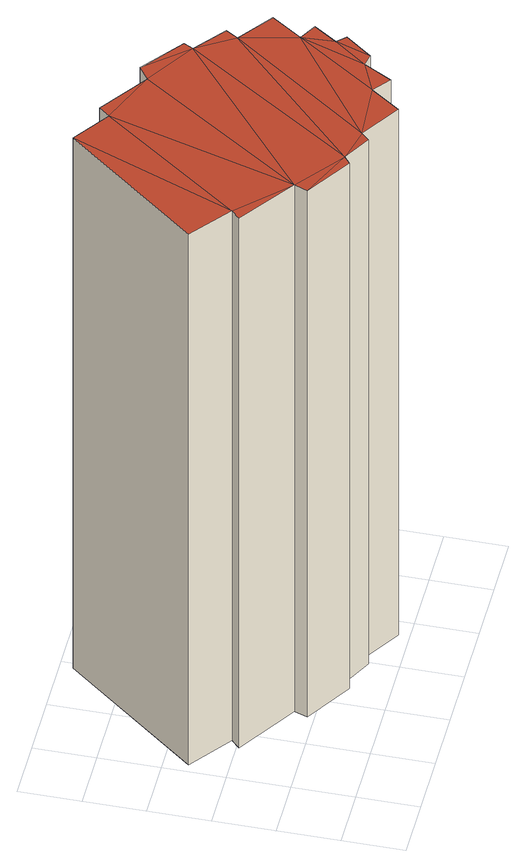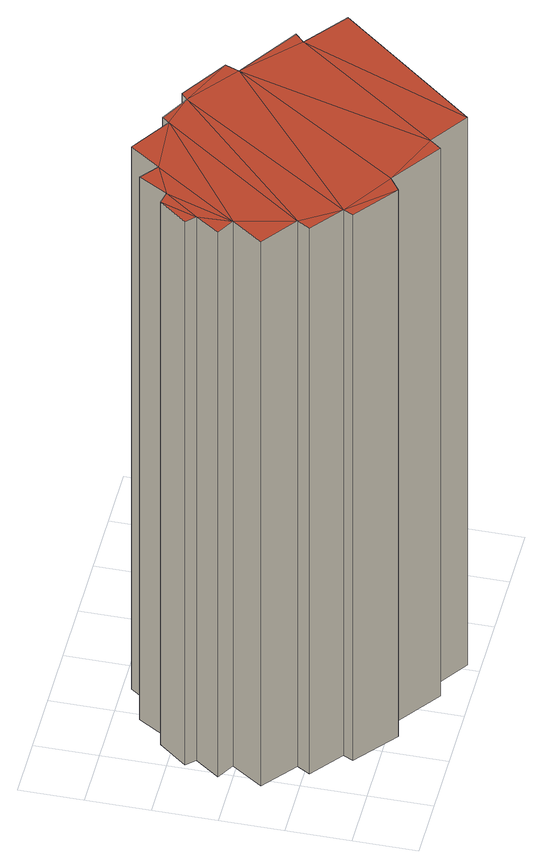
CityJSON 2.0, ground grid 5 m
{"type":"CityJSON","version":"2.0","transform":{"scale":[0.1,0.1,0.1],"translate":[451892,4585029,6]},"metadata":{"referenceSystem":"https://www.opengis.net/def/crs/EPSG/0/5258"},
"CityObjects":{
"building1":{"type":"Building","geometry":[{"type":"MultiSurface","lod":"3","boundaries":[[[0,1,2,3]],[[3,2,4,5]],[[5,4,6,7]],[[7,6,8,9]],[[9,8,10,11]],[[11,10,12,13]],[[13,12,14,15]],[[15,14,16,17]],[[17,16,18,19]],[[19,18,20,21]],[[21,20,22,23]],[[23,22,24,25]],[[25,24,26,27]],[[27,26,28,29]],[[29,28,30,31]],[[31,30,32,33]],[[33,32,34,35]],[[35,34,36,37]],[[37,36,38,39]],[[39,38,40,41]],[[41,40,42,43]],[[43,42,44,45]],[[45,44,46,47]],[[47,46,48,49]],[[49,48,50,51]],[[51,50,52,53]],[[53,52,54,55]],[[55,54,1,0]],[[38,36,40]],[[40,18,44]],[[42,40,44]],[[22,40,36]],[[36,34,32]],[[14,50,44]],[[30,26,32]],[[32,22,36]],[[48,46,44]],[[30,28,26]],[[4,54,50]],[[50,48,44]],[[22,32,26]],[[40,22,18]],[[22,26,24]],[[54,2,1]],[[54,52,50]],[[14,44,18]],[[18,22,20]],[[8,50,14]],[[14,18,16]],[[8,4,50]],[[14,12,10]],[[10,8,14]],[[2,54,4]],[[6,4,8]],[[39,41,37]],[[41,45,19]],[[43,45,41]],[[23,37,41]],[[37,33,35]],[[15,45,51]],[[31,33,27]],[[33,37,23]],[[49,45,47]],[[31,27,29]],[[5,51,55]],[[51,45,49]],[[23,27,33]],[[41,19,23]],[[23,25,27]],[[55,0,3]],[[55,51,53]],[[15,19,45]],[[19,21,23]],[[9,15,51]],[[15,17,19]],[[9,51,5]],[[15,11,13]],[[11,15,9]],[[3,5,55]],[[7,9,5]]],"semantics":{"surfaces":[{"type":"WallSurface","name":"Wall 0"},{"type":"WallSurface","name":"Wall 1"},{"type":"WallSurface","name":"Wall 2"},{"type":"WallSurface","name":"Wall 3"},{"type":"WallSurface","name":"Wall 4"},{"type":"WallSurface","name":"Wall 5"},{"type":"WallSurface","name":"Wall 6"},{"type":"WallSurface","name":"Wall 7"},{"type":"WallSurface","name":"Wall 8"},{"type":"WallSurface","name":"Wall 9"},{"type":"WallSurface","name":"Wall 10"},{"type":"WallSurface","name":"Wall 11"},{"type":"WallSurface","name":"Wall 12"},{"type":"WallSurface","name":"Wall 13"},{"type":"WallSurface","name":"Wall 14"},{"type":"WallSurface","name":"Wall 15"},{"type":"WallSurface","name":"Wall 16"},{"type":"WallSurface","name":"Wall 17"},{"type":"WallSurface","name":"Wall 18"},{"type":"WallSurface","name":"Wall 19"},{"type":"WallSurface","name":"Wall 20"},{"type":"WallSurface","name":"Wall 21"},{"type":"WallSurface","name":"Wall 22"},{"type":"WallSurface","name":"Wall 23"},{"type":"WallSurface","name":"Wall 24"},{"type":"WallSurface","name":"Wall 25"},{"type":"WallSurface","name":"Wall 26"},{"type":"WallSurface","name":"Wall 27"},{"type":"RoofSurface","name":"Roof"},{"type":"FloorSurface","name":"Floor"}],"values":[0,1,2,3,4,5,6,7,8,9,10,11,12,13,14,15,16,17,18,19,20,21,22,23,24,25,26,27,28,28,28,28,28,28,28,28,28,28,28,28,28,28,28,28,28,28,28,28,28,28,28,28,28,28,29,29,29,29,29,29,29,29,29,29,29,29,29,29,29,29,29,29,29,29,29,29,29,29,29,29]}}]}
},
"vertices":[
[8,131,8],[8,131,545],[95,240,545],[95,240,8],[125,219,545],[125,219,8],[132,228,545],[132,228,8],[172,200,545],[172,200,9],[183,208,545],[183,208,9],[217,182,545],[217,182,10],[213,174,545],[213,174,10],[238,154,545],[238,154,10],[232,144,545],[232,144,10],[260,123,545],[260,123,11],[243,98,545],[243,98,11],[257,90,545],[257,90,11],[244,71,545],[244,71,12],[251,64,545],[251,64,12],[234,42,545],[234,42,13],[224,44,545],[224,44,12],[211,21,545],[211,21,13],[197,32,545],[197,32,13],[180,8,545],[180,8,13],[148,29,545],[148,29,12],[143,23,544],[143,23,13],[120,36,544],[120,36,12],[114,31,544],[114,31,12],[77,55,544],[77,55,11],[81,66,544],[81,66,11],[34,98,545],[34,98,9],[41,105,545],[41,105,9]
]}
